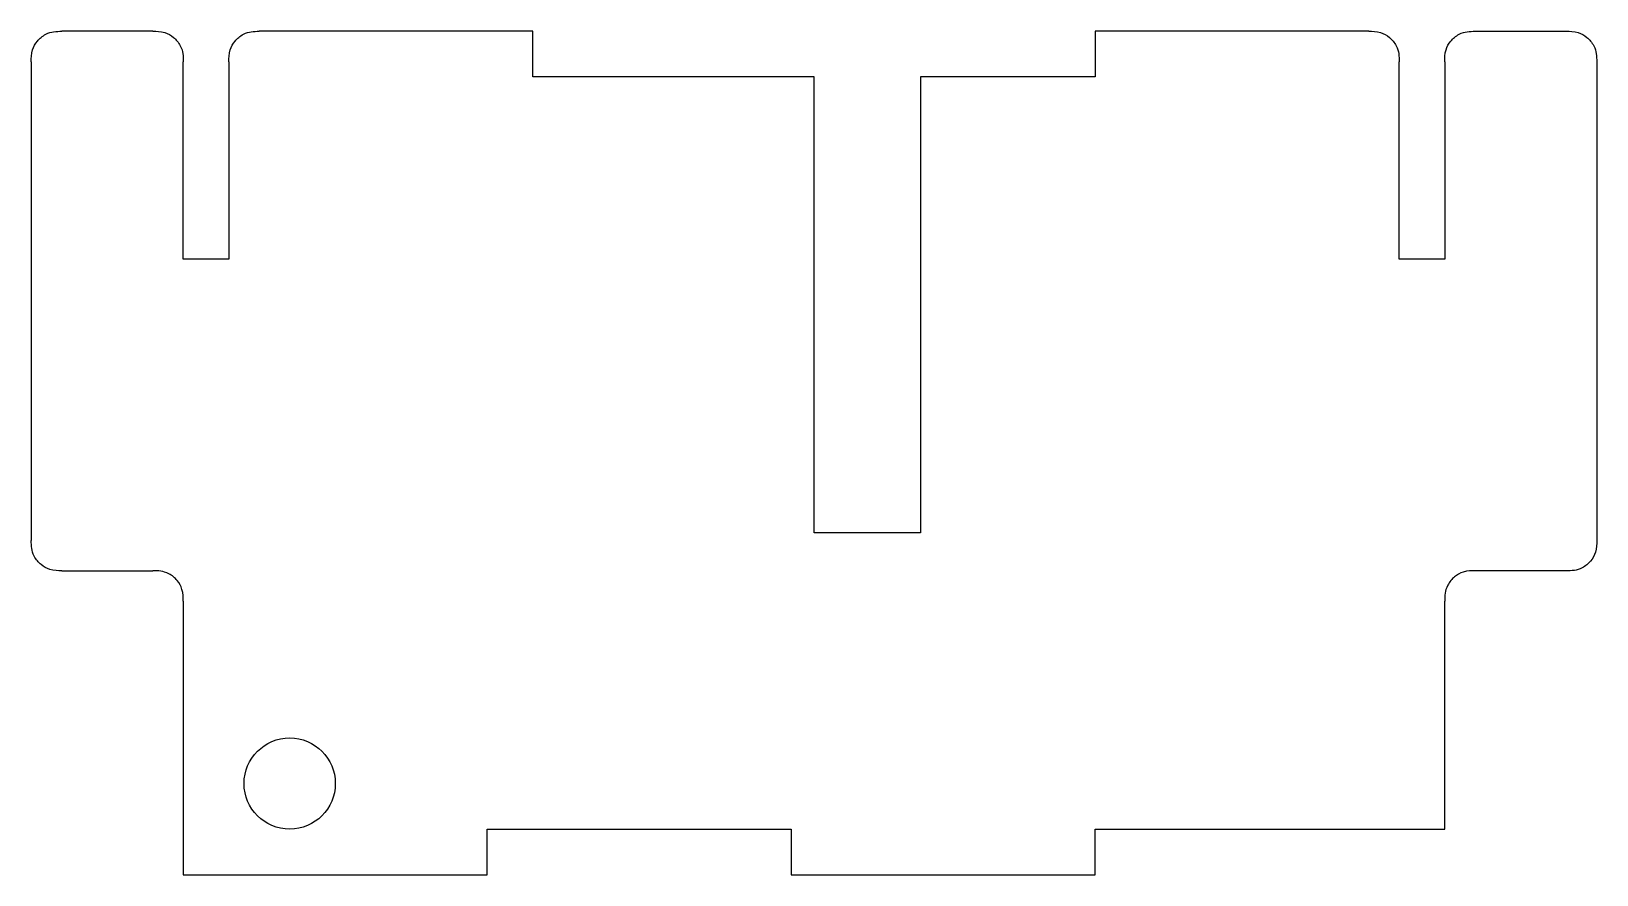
# Model space of a CAD drawing. Header units: millimetres. Extents: x -10 to 93, y 0 to 56.
import ezdxf

# ---------------------------------------------------------------- set-up
doc = ezdxf.new("R2010")
doc.units = ezdxf.units.MM

msp = doc.modelspace()

# ---------------------------------------------------------------- linework, layer by layer
for p, q in [((-2, 55.5), (-8, 55.5)), ((85, 55.5), (91, 55.5)), ((-10, 53.5), (-10, 22)), ((93, 53.5), (93, 22)), ((-8, 20), (-2, 20)), ((91, 20), (85, 20))]:
    msp.add_line(p, q)
for points in [[(78, 55.5), (60, 55.5), (60, 52.5), (48.5, 52.5), (48.5, 22.5), (41.5, 22.5), (41.5, 52.5), (23, 52.5), (23, 55.5), (5, 55.5)], [(3, 53.5), (3, 40.5), (0, 40.5), (0, 53.5)], [(83, 53.5), (83, 40.5), (80, 40.5), (80, 53.5)], [(0, 18), (0, 0), (20, 0), (20, 3), (40, 3), (40, 0), (60, 0), (60, 3), (83, 3), (83, 18)]]:
    msp.add_lwpolyline(points)
msp.add_circle((7, 6), 3)
for points in [[(-10, 53.5), (-10, 53.74), (-10, 54), (-9.85, 54.49), (-9.74, 54.69), (-9.46, 55.02), (-9.27, 55.19), (-8.86, 55.4), (-8.68, 55.45), (-8.35, 55.5), (-8.17, 55.5), (-8, 55.5)], [(-2, 55.5), (-1.76, 55.5), (-1.5, 55.5), (-1.01, 55.35), (-0.81, 55.24), (-0.48, 54.96), (-0.31, 54.77), (-0.1, 54.36), (-0.05, 54.18), (0, 53.85), (0, 53.67), (0, 53.5)], [(3, 53.5), (3, 53.74), (3, 54), (3.15, 54.49), (3.26, 54.69), (3.54, 55.02), (3.73, 55.19), (4.14, 55.4), (4.32, 55.45), (4.65, 55.5), (4.83, 55.5), (5, 55.5)], [(78, 55.5), (78.24, 55.5), (78.5, 55.5), (78.99, 55.35), (79.19, 55.24), (79.52, 54.96), (79.69, 54.77), (79.9, 54.36), (79.95, 54.18), (80, 53.85), (80, 53.67), (80, 53.5)], [(83, 53.5), (83, 53.74), (83, 54), (83.15, 54.49), (83.26, 54.69), (83.54, 55.02), (83.73, 55.19), (84.14, 55.4), (84.32, 55.45), (84.65, 55.5), (84.83, 55.5), (85, 55.5)], [(91, 55.5), (91.24, 55.5), (91.5, 55.5), (91.99, 55.35), (92.19, 55.24), (92.52, 54.96), (92.69, 54.77), (92.9, 54.36), (92.95, 54.18), (93, 53.85), (93, 53.67), (93, 53.5)], [(-8, 20), (-8.24, 20), (-8.5, 20), (-8.99, 20.15), (-9.19, 20.26), (-9.52, 20.54), (-9.69, 20.73), (-9.9, 21.14), (-9.95, 21.32), (-10, 21.65), (-10, 21.83), (-10, 22)], [(93, 22), (93, 21.76), (93, 21.5), (92.85, 21.01), (92.74, 20.81), (92.46, 20.48), (92.27, 20.31), (91.86, 20.1), (91.68, 20.05), (91.35, 20), (91.17, 20), (91, 20)], [(0, 18), (0, 18.24), (0, 18.5), (-0.15, 18.99), (-0.26, 19.19), (-0.54, 19.52), (-0.73, 19.69), (-1.14, 19.9), (-1.32, 19.95), (-1.65, 20), (-1.83, 20), (-2, 20)], [(85, 20), (84.76, 20), (84.5, 20), (84.01, 19.85), (83.81, 19.74), (83.48, 19.46), (83.31, 19.27), (83.1, 18.86), (83.05, 18.68), (83, 18.35), (83, 18.17), (83, 18)]]:
    msp.add_open_spline(points, degree=3, knots=[0, 0, 0, 0, 0.0729016, 0.0729016, 0.1284561, 0.1284561, 0.1795688, 0.1795688, 0.2215881, 0.2215881, 0.2719873, 0.2719873, 0.2719873, 0.2719873])

doc.saveas('drawing.dxf')
